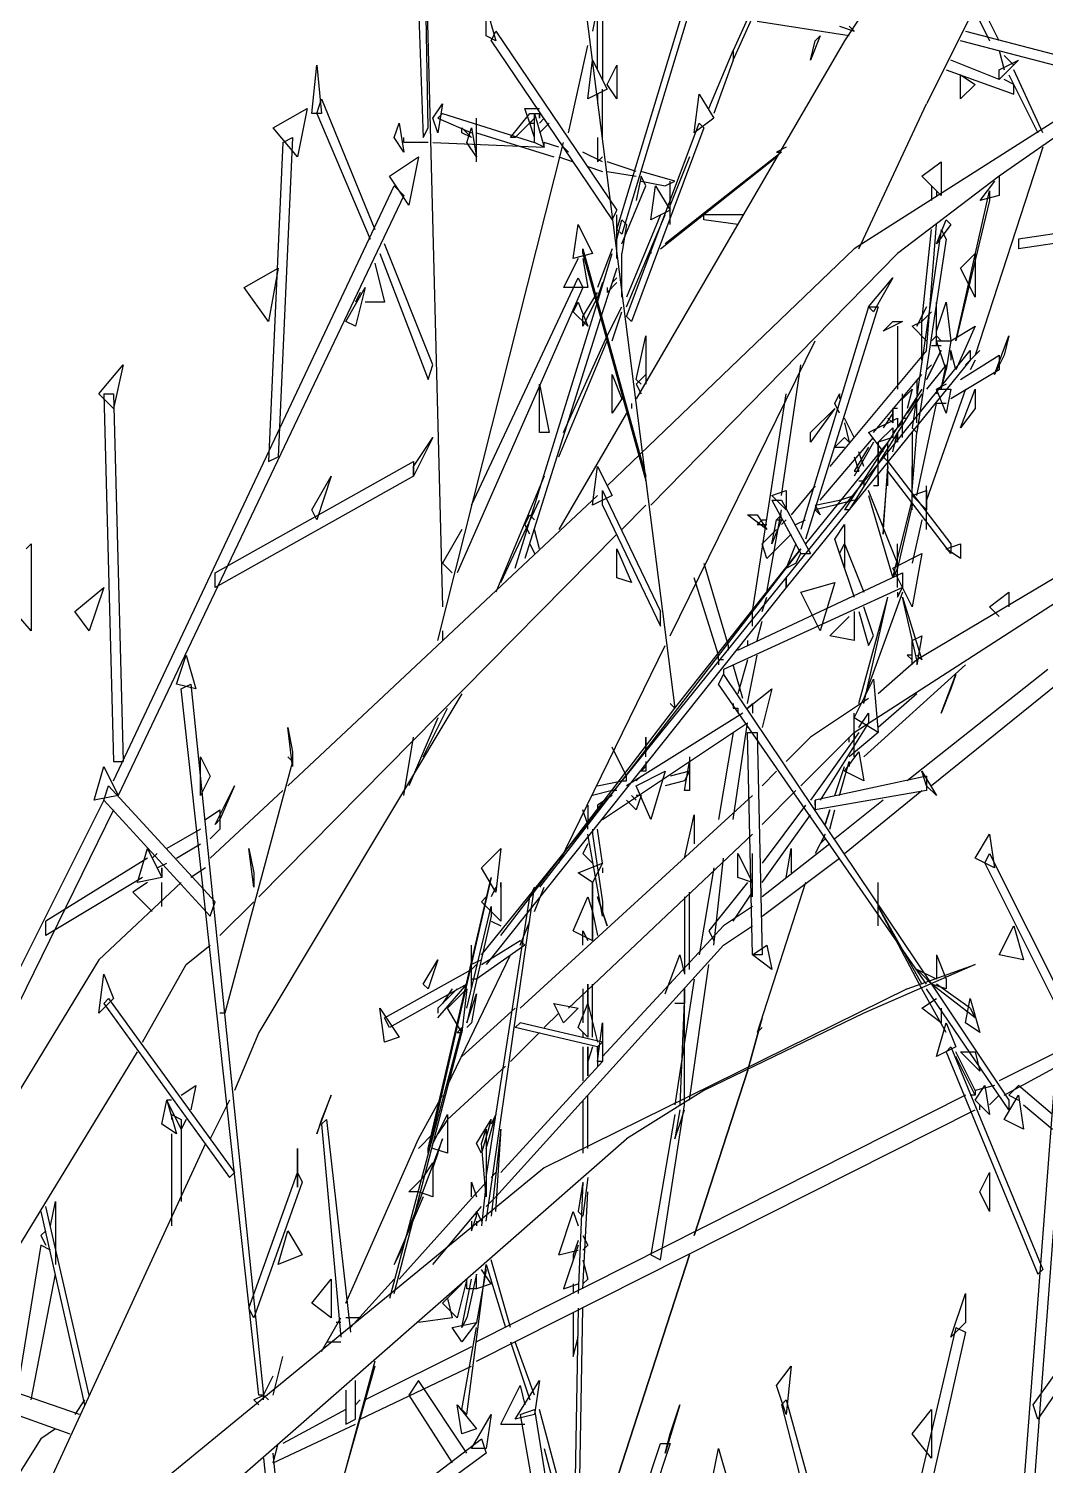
# Model space of a CAD drawing. Header units: millimetres. Extents: x -10.3 to 0, y 0 to 5.9.
# Drawn here: x -0.8305 to -0.6205, y 2.7455 to 3.0425 of the extents above; entities that cross this region are included whole.
import ezdxf

# ---------------------------------------------------------------- set-up
doc = ezdxf.new("R2010")
doc.units = ezdxf.units.MM

msp = doc.modelspace()

# ---------------------------------------------------------------- linework, layer by layer
for p, q in [((-0.709, 3.001), (-0.635, 3.245)), ((-0.634, 3.244), (-0.708, 3)), ((-0.594, 3.143), (-0.662, 3.04)), ((-0.657, 3.1), (-0.685, 3.038)), ((-0.685, 3.036), (-0.656, 3.1)), ((-0.751, 3.076), (-0.749, 3.02)), ((-0.749, 3.076), (-0.745, 2.923)), ((-0.748, 3.022), (-0.749, 3.076)), ((-0.711, 3.058), (-0.714, 3.042)), ((-0.569, 3.055), (-0.66, 2.997)), ((-0.631, 3.055), (-0.645, 3.027)), ((-0.716, 3.051), (-0.697, 2.902)), ((-0.63, 3.04), (-0.634, 3.048)), ((-0.736, 3.041), (-0.736, 3.047)), ((-0.736, 3.047), (-0.734, 3.04)), ((-0.713, 3.034), (-0.713, 3.045)), ((-0.712, 3.046), (-0.712, 3.032)), ((-0.635, 3.046), (-0.632, 3.04)), ((-0.735, 3.04), (-0.734, 3.042)), ((-0.734, 3.042), (-0.709, 3.005)), ((-0.661, 3.041), (-0.68, 3.044)), ((-0.663, 3.043), (-0.66, 3.042)), ((-0.661, 3.043), (-0.66, 3.042)), ((-0.637, 3.042), (-0.614, 3.036)), ((-0.587, 3.042), (-0.63, 3.012)), ((-0.734, 3.04), (-0.736, 3.041)), ((-0.735, 3.04), (-0.71, 3.003)), ((-0.719, 3.021), (-0.715, 3.039)), ((-0.662, 3.04), (-0.705, 2.966)), ((-0.667, 3.041), (-0.669, 3.036)), ((-0.669, 3.036), (-0.668, 3.04)), ((-0.668, 3.04), (-0.667, 3.041)), ((-0.615, 3.034), (-0.638, 3.04)), ((-0.715, 3.028), (-0.714, 3.036)), ((-0.714, 3.036), (-0.711, 3.03)), ((-0.69, 3.026), (-0.685, 3.038)), ((-0.685, 3.036), (-0.689, 3.025)), ((-0.685, 3.038), (-0.685, 3.036)), ((-0.63, 3.032), (-0.64, 3.036)), ((-0.63, 3.038), (-0.629, 3.034)), ((-0.63, 3.034), (-0.626, 3.036)), ((-0.626, 3.036), (-0.63, 3.032)), ((-0.627, 3.035), (-0.629, 3.037)), ((-0.772, 3.025), (-0.771, 3.035)), ((-0.771, 3.035), (-0.77, 3.025)), ((-0.711, 3.031), (-0.709, 3.035)), ((-0.709, 3.035), (-0.709, 3.028)), ((-0.641, 3.034), (-0.627, 3.029)), ((-0.638, 3.028), (-0.638, 3.033)), ((-0.638, 3.033), (-0.635, 3.031)), ((-0.63, 3.032), (-0.63, 3.034)), ((-0.628, 3.033), (-0.622, 3.021)), ((-0.621, 3.021), (-0.627, 3.034)), ((-0.711, 3.03), (-0.715, 3.028)), ((-0.712, 3.02), (-0.712, 3.03)), ((-0.709, 3.028), (-0.711, 3.031)), ((-0.635, 3.031), (-0.638, 3.028)), ((-0.627, 3.031), (-0.629, 3.032)), ((-0.627, 3.029), (-0.627, 3.031)), ((-0.771, 3.025), (-0.77, 3.028)), ((-0.77, 3.028), (-0.759, 3.001)), ((-0.747, 3.024), (-0.745, 3.027)), ((-0.745, 3.027), (-0.746, 3.021)), ((-0.713, 3.029), (-0.713, 3.027)), ((-0.693, 3.021), (-0.692, 3.029)), ((-0.692, 3.029), (-0.689, 3.024)), ((-0.659, 2.997), (-0.645, 3.027)), ((-0.78, 3.022), (-0.773, 3.026)), ((-0.773, 3.026), (-0.775, 3.016)), ((-0.77, 3.025), (-0.772, 3.025)), ((-0.771, 3.025), (-0.76, 2.999)), ((-0.746, 3.021), (-0.747, 3.024)), ((-0.746, 3.024), (-0.745, 3.025)), ((-0.746, 3.024), (-0.739, 3.021)), ((-0.745, 3.025), (-0.726, 3.019)), ((-0.738, 3.015), (-0.738, 3.024)), ((-0.731, 3.02), (-0.727, 3.025)), ((-0.726, 3.024), (-0.73, 3.02)), ((-0.727, 3.023), (-0.728, 3.026)), ((-0.728, 3.026), (-0.725, 3.026)), ((-0.727, 3.025), (-0.725, 3.025)), ((-0.727, 3.023), (-0.726, 3.024)), ((-0.726, 3.019), (-0.726, 3.025)), ((-0.726, 3.025), (-0.724, 3.018)), ((-0.725, 3.025), (-0.725, 3.024)), ((-0.725, 3.024), (-0.725, 3.025)), ((-0.724, 3.024), (-0.725, 3.023)), ((-0.689, 3.024), (-0.693, 3.021)), ((-0.775, 3.016), (-0.78, 3.022)), ((-0.755, 3.02), (-0.754, 3.023)), ((-0.754, 3.023), (-0.753, 3.017)), ((-0.749, 3.02), (-0.748, 3.022)), ((-0.741, 3.021), (-0.741, 3.022)), ((-0.741, 3.022), (-0.739, 3.02)), ((-0.739, 3.02), (-0.741, 3.021)), ((-0.74, 3.019), (-0.739, 3.022)), ((-0.739, 3.022), (-0.738, 3.016)), ((-0.738, 3.021), (-0.722, 3.016)), ((-0.726, 3.02), (-0.727, 3.023)), ((-0.727, 3.023), (-0.726, 3.023)), ((-0.725, 3.021), (-0.723, 3.023)), ((-0.707, 2.983), (-0.692, 3.023)), ((-0.691, 3.022), (-0.706, 2.982)), ((-0.692, 3.023), (-0.691, 3.022)), ((-0.778, 3.019), (-0.781, 2.953)), ((-0.776, 3.02), (-0.779, 2.954)), ((-0.778, 3.019), (-0.776, 3.02)), ((-0.753, 3.017), (-0.755, 3.02)), ((-0.753, 3.019), (-0.753, 3.02)), ((-0.748, 3.019), (-0.753, 3.019)), ((-0.747, 3.019), (-0.724, 3.018)), ((-0.746, 2.916), (-0.72, 3.019)), ((-0.738, 3.016), (-0.74, 3.019)), ((-0.738, 3.019), (-0.738, 3.02)), ((-0.73, 3.02), (-0.731, 3.02)), ((-0.724, 3.018), (-0.726, 3.019)), ((-0.721, 3.018), (-0.724, 3.019)), ((-0.724, 3.018), (-0.724, 3.019)), ((-0.719, 3.017), (-0.72, 3.018)), ((-0.713, 3.02), (-0.713, 3.015)), ((-0.674, 3.018), (-0.676, 3.017)), ((-0.621, 3.018), (-0.635, 2.975)), ((-0.756, 3.012), (-0.75, 3.016)), ((-0.75, 3.016), (-0.752, 3.006)), ((-0.721, 3.016), (-0.718, 3.015)), ((-0.712, 3.015), (-0.716, 3.017)), ((-0.713, 3.015), (-0.712, 3.016)), ((-0.705, 3.013), (-0.711, 3.015)), ((-0.7, 2.997), (-0.676, 3.016)), ((-0.675, 3.017), (-0.699, 2.998)), ((-0.694, 3.016), (-0.698, 3.006)), ((-0.676, 3.017), (-0.675, 3.017)), ((-0.646, 3.012), (-0.642, 3.015)), ((-0.642, 3.015), (-0.642, 3.008)), ((-0.752, 3.006), (-0.756, 3.012)), ((-0.715, 3.014), (-0.712, 3.013)), ((-0.711, 3.013), (-0.705, 3.012)), ((-0.704, 3.012), (-0.705, 3.007)), ((-0.697, 3.011), (-0.704, 3.013)), ((-0.703, 3.01), (-0.704, 3.012)), ((-0.63, 3.012), (-0.651, 2.996)), ((-0.642, 3.008), (-0.646, 3.012)), ((-0.63, 3.012), (-0.63, 3.008)), ((-0.813, 2.887), (-0.755, 3.01)), ((-0.755, 3.01), (-0.753, 3.008)), ((-0.708, 2.998), (-0.703, 3.01)), ((-0.704, 3.011), (-0.699, 3.01)), ((-0.702, 3.003), (-0.701, 3.01)), ((-0.701, 3.01), (-0.698, 3.005)), ((-0.699, 3.01), (-0.697, 3.011)), ((-0.698, 3.002), (-0.698, 3.011)), ((-0.644, 3.01), (-0.643, 3.009)), ((-0.644, 3.01), (-0.644, 3.007)), ((-0.643, 3.009), (-0.643, 3.008)), ((-0.639, 2.978), (-0.632, 3.009)), ((-0.631, 3.011), (-0.634, 3.007)), ((-0.632, 3.009), (-0.632, 3.007)), ((-0.546, 3.011), (-0.626, 2.999)), ((-0.546, 3.009), (-0.626, 2.997)), ((-0.753, 3.008), (-0.812, 2.884)), ((-0.632, 3.007), (-0.639, 2.978)), ((-0.63, 3.008), (-0.634, 3.007)), ((-0.71, 3.003), (-0.709, 3.005)), ((-0.709, 2.995), (-0.709, 3.004)), ((-0.709, 2.999), (-0.708, 3.003)), ((-0.708, 3.003), (-0.707, 3.002)), ((-0.7, 3.004), (-0.707, 2.987)), ((-0.707, 2.985), (-0.699, 3.004)), ((-0.698, 3.005), (-0.702, 3.003)), ((-0.683, 3.004), (-0.691, 3.004)), ((-0.691, 3.003), (-0.691, 3.004)), ((-0.684, 3.002), (-0.691, 3.003)), ((-0.643, 2.998), (-0.641, 3.003)), ((-0.641, 3.003), (-0.64, 3.002)), ((-0.718, 2.995), (-0.717, 3.002)), ((-0.717, 3.002), (-0.714, 2.996)), ((-0.708, 3), (-0.709, 3.001)), ((-0.707, 3.002), (-0.708, 2.996)), ((-0.642, 3.001), (-0.648, 2.96)), ((-0.646, 2.982), (-0.644, 3.001)), ((-0.645, 2.976), (-0.643, 3.002)), ((-0.64, 3.002), (-0.643, 2.998)), ((-0.642, 3.001), (-0.641, 2.999)), ((-0.747, 2.973), (-0.757, 2.998)), ((-0.716, 2.996), (-0.716, 2.997)), ((-0.716, 2.997), (-0.703, 2.95)), ((-0.71, 2.997), (-0.713, 2.989)), ((-0.66, 2.997), (-0.711, 2.948)), ((-0.702, 2.997), (-0.702, 2.996)), ((-0.641, 2.999), (-0.647, 2.959)), ((-0.626, 2.999), (-0.626, 2.997)), ((-0.759, 2.994), (-0.757, 2.986)), ((-0.758, 2.996), (-0.748, 2.97)), ((-0.717, 2.995), (-0.72, 2.989)), ((-0.714, 2.996), (-0.718, 2.995)), ((-0.716, 2.996), (-0.703, 2.949)), ((-0.716, 2.995), (-0.715, 2.989)), ((-0.713, 2.986), (-0.71, 2.996)), ((-0.708, 2.987), (-0.708, 2.996)), ((-0.702, 2.944), (-0.651, 2.996)), ((-0.638, 2.993), (-0.635, 2.996)), ((-0.635, 2.996), (-0.635, 2.987)), ((-0.786, 2.989), (-0.779, 2.993)), ((-0.779, 2.993), (-0.781, 2.982)), ((-0.739, 2.944), (-0.717, 2.991)), ((-0.717, 2.991), (-0.716, 2.989)), ((-0.709, 2.993), (-0.712, 2.984)), ((-0.709, 2.991), (-0.71, 2.99)), ((-0.657, 2.985), (-0.652, 2.991)), ((-0.652, 2.991), (-0.656, 2.984)), ((-0.635, 2.987), (-0.638, 2.993)), ((-0.781, 2.982), (-0.786, 2.989)), ((-0.765, 2.982), (-0.761, 2.989)), ((-0.761, 2.989), (-0.763, 2.981)), ((-0.762, 2.988), (-0.763, 2.986)), ((-0.716, 2.989), (-0.742, 2.93)), ((-0.715, 2.989), (-0.72, 2.989)), ((-0.716, 2.983), (-0.713, 2.988)), ((-0.712, 2.99), (-0.713, 2.987)), ((-0.711, 2.988), (-0.709, 2.99)), ((-0.711, 2.989), (-0.711, 2.988)), ((-0.757, 2.986), (-0.761, 2.986)), ((-0.73, 2.931), (-0.713, 2.986)), ((-0.718, 2.984), (-0.717, 2.986)), ((-0.717, 2.986), (-0.715, 2.981)), ((-0.713, 2.987), (-0.716, 2.981)), ((-0.711, 2.979), (-0.708, 2.985)), ((-0.657, 2.985), (-0.671, 2.939)), ((-0.655, 2.985), (-0.67, 2.937)), ((-0.657, 2.985), (-0.655, 2.985)), ((-0.656, 2.984), (-0.657, 2.985)), ((-0.645, 2.985), (-0.647, 2.981)), ((-0.647, 2.981), (-0.645, 2.985)), ((-0.643, 2.977), (-0.643, 2.986)), ((-0.643, 2.98), (-0.641, 2.986)), ((-0.641, 2.986), (-0.64, 2.978)), ((-0.763, 2.981), (-0.765, 2.982)), ((-0.712, 2.984), (-0.728, 2.933)), ((-0.715, 2.981), (-0.718, 2.984)), ((-0.716, 2.981), (-0.716, 2.983)), ((-0.71, 2.978), (-0.708, 2.984)), ((-0.706, 2.982), (-0.707, 2.983)), ((-0.654, 2.98), (-0.652, 2.982)), ((-0.65, 2.982), (-0.654, 2.98)), ((-0.652, 2.982), (-0.65, 2.982)), ((-0.648, 2.981), (-0.646, 2.982)), ((-0.646, 2.982), (-0.644, 2.984)), ((-0.646, 2.974), (-0.646, 2.982)), ((-0.72, 2.959), (-0.711, 2.979)), ((-0.705, 2.97), (-0.703, 2.979)), ((-0.703, 2.979), (-0.703, 2.969)), ((-0.651, 2.981), (-0.651, 2.98)), ((-0.651, 2.981), (-0.651, 2.968)), ((-0.651, 2.98), (-0.651, 2.968)), ((-0.648, 2.981), (-0.645, 2.978)), ((-0.644, 2.978), (-0.643, 2.979)), ((-0.643, 2.979), (-0.642, 2.978)), ((-0.64, 2.978), (-0.635, 2.981)), ((-0.635, 2.981), (-0.639, 2.972)), ((-0.631, 2.971), (-0.628, 2.979)), ((-0.628, 2.979), (-0.629, 2.975)), ((-0.721, 2.954), (-0.711, 2.978)), ((-0.698, 2.917), (-0.668, 2.978)), ((-0.674, 2.929), (-0.636, 2.976)), ((-0.645, 2.976), (-0.665, 2.952)), ((-0.642, 2.976), (-0.645, 2.97)), ((-0.645, 2.97), (-0.642, 2.976)), ((-0.644, 2.977), (-0.642, 2.977)), ((-0.644, 2.972), (-0.642, 2.976)), ((-0.643, 2.978), (-0.64, 2.978)), ((-0.641, 2.972), (-0.643, 2.978)), ((-0.64, 2.978), (-0.641, 2.972)), ((-0.64, 2.975), (-0.64, 2.976)), ((-0.639, 2.972), (-0.64, 2.976)), ((-0.637, 2.973), (-0.634, 2.976)), ((-0.634, 2.976), (-0.637, 2.973)), ((-0.636, 2.976), (-0.636, 2.974)), ((-0.816, 2.967), (-0.811, 2.973)), ((-0.811, 2.973), (-0.813, 2.964)), ((-0.748, 2.97), (-0.747, 2.973)), ((-0.675, 2.946), (-0.671, 2.973)), ((-0.636, 2.974), (-0.674, 2.927)), ((-0.645, 2.972), (-0.644, 2.973)), ((-0.641, 2.973), (-0.645, 2.968)), ((-0.641, 2.973), (-0.645, 2.968)), ((-0.642, 2.968), (-0.641, 2.973)), ((-0.64, 2.975), (-0.64, 2.974)), ((-0.64, 2.975), (-0.64, 2.974)), ((-0.638, 2.97), (-0.63, 2.975)), ((-0.635, 2.974), (-0.636, 2.972)), ((-0.629, 2.975), (-0.631, 2.971)), ((-0.63, 2.975), (-0.63, 2.972)), ((-0.71, 2.963), (-0.71, 2.971)), ((-0.71, 2.971), (-0.708, 2.966)), ((-0.703, 2.971), (-0.705, 2.969)), ((-0.656, 2.959), (-0.646, 2.971)), ((-0.642, 2.968), (-0.641, 2.972)), ((-0.63, 2.972), (-0.64, 2.966)), ((-0.725, 2.959), (-0.725, 2.969)), ((-0.725, 2.969), (-0.723, 2.959)), ((-0.705, 2.97), (-0.704, 2.969)), ((-0.705, 2.969), (-0.704, 2.967)), ((-0.646, 2.968), (-0.662, 2.943)), ((-0.65, 2.966), (-0.648, 2.968)), ((-0.648, 2.968), (-0.649, 2.964)), ((-0.647, 2.97), (-0.647, 2.967)), ((-0.637, 2.968), (-0.645, 2.945)), ((-0.641, 2.969), (-0.643, 2.968)), ((-0.643, 2.968), (-0.643, 2.967)), ((-0.643, 2.968), (-0.64, 2.968)), ((-0.641, 2.963), (-0.643, 2.968)), ((-0.64, 2.968), (-0.641, 2.963)), ((-0.638, 2.96), (-0.635, 2.968)), ((-0.635, 2.968), (-0.635, 2.964)), ((-0.813, 2.964), (-0.816, 2.967)), ((-0.815, 2.967), (-0.813, 2.967)), ((-0.815, 2.967), (-0.813, 2.891)), ((-0.813, 2.967), (-0.811, 2.891)), ((-0.708, 2.966), (-0.71, 2.963)), ((-0.706, 2.965), (-0.706, 2.964)), ((-0.681, 2.922), (-0.674, 2.967)), ((-0.664, 2.965), (-0.663, 2.967)), ((-0.663, 2.963), (-0.664, 2.965)), ((-0.663, 2.967), (-0.663, 2.966)), ((-0.646, 2.967), (-0.661, 2.943)), ((-0.65, 2.958), (-0.65, 2.967)), ((-0.65, 2.963), (-0.65, 2.966)), ((-0.647, 2.966), (-0.649, 2.963)), ((-0.647, 2.966), (-0.649, 2.963)), ((-0.647, 2.965), (-0.647, 2.966)), ((-0.647, 2.946), (-0.643, 2.965)), ((-0.647, 2.946), (-0.643, 2.965)), ((-0.647, 2.961), (-0.647, 2.965)), ((-0.641, 2.965), (-0.643, 2.965)), ((-0.707, 2.963), (-0.721, 2.939)), ((-0.669, 2.959), (-0.664, 2.964)), ((-0.664, 2.964), (-0.669, 2.957)), ((-0.66, 2.958), (-0.662, 2.962)), ((-0.657, 2.959), (-0.651, 2.962)), ((-0.652, 2.963), (-0.654, 2.96)), ((-0.652, 2.961), (-0.653, 2.962)), ((-0.653, 2.962), (-0.652, 2.961)), ((-0.651, 2.964), (-0.652, 2.964)), ((-0.652, 2.961), (-0.652, 2.964)), ((-0.652, 2.964), (-0.652, 2.961)), ((-0.651, 2.962), (-0.651, 2.96)), ((-0.65, 2.962), (-0.649, 2.962)), ((-0.635, 2.964), (-0.638, 2.96)), ((-0.723, 2.959), (-0.725, 2.959)), ((-0.669, 2.957), (-0.669, 2.959)), ((-0.662, 2.961), (-0.661, 2.957)), ((-0.657, 2.959), (-0.654, 2.955)), ((-0.655, 2.957), (-0.652, 2.96)), ((-0.65, 2.961), (-0.652, 2.959)), ((-0.65, 2.961), (-0.652, 2.959)), ((-0.652, 2.96), (-0.652, 2.958)), ((-0.652, 2.955), (-0.651, 2.959)), ((-0.651, 2.959), (-0.651, 2.957)), ((-0.648, 2.96), (-0.647, 2.959)), ((-0.648, 2.947), (-0.647, 2.959)), ((-0.648, 2.959), (-0.648, 2.948)), ((-0.751, 2.952), (-0.747, 2.958)), ((-0.747, 2.958), (-0.751, 2.95)), ((-0.653, 2.957), (-0.67, 2.936)), ((-0.653, 2.957), (-0.67, 2.936)), ((-0.667, 2.945), (-0.656, 2.958)), ((-0.664, 2.956), (-0.662, 2.958)), ((-0.664, 2.956), (-0.662, 2.956)), ((-0.662, 2.958), (-0.661, 2.957)), ((-0.656, 2.957), (-0.66, 2.95)), ((-0.657, 2.956), (-0.66, 2.951)), ((-0.652, 2.958), (-0.655, 2.957)), ((-0.655, 2.957), (-0.655, 2.955)), ((-0.655, 2.948), (-0.655, 2.957)), ((-0.653, 2.948), (-0.653, 2.957)), ((-0.651, 2.957), (-0.651, 2.958)), ((-0.792, 2.93), (-0.751, 2.953)), ((-0.781, 2.953), (-0.779, 2.954)), ((-0.751, 2.953), (-0.751, 2.95)), ((-0.66, 2.954), (-0.659, 2.951)), ((-0.658, 2.952), (-0.659, 2.955)), ((-0.655, 2.955), (-0.655, 2.953)), ((-0.654, 2.954), (-0.653, 2.953)), ((-0.653, 2.953), (-0.64, 2.936)), ((-0.653, 2.951), (-0.653, 2.953)), ((-0.751, 2.95), (-0.792, 2.927)), ((-0.772, 2.943), (-0.768, 2.95)), ((-0.768, 2.95), (-0.771, 2.941)), ((-0.751, 2.95), (-0.751, 2.952)), ((-0.724, 2.95), (-0.734, 2.926)), ((-0.714, 2.944), (-0.713, 2.952)), ((-0.713, 2.952), (-0.71, 2.946)), ((-0.703, 2.949), (-0.703, 2.95)), ((-0.66, 2.951), (-0.659, 2.951)), ((-0.655, 2.95), (-0.655, 2.948)), ((-0.654, 2.938), (-0.653, 2.952)), ((-0.653, 2.952), (-0.654, 2.94)), ((-0.64, 2.934), (-0.653, 2.951)), ((-0.648, 2.943), (-0.648, 2.952)), ((-0.712, 2.944), (-0.712, 2.947)), ((-0.712, 2.947), (-0.7, 2.922)), ((-0.677, 2.946), (-0.674, 2.947)), ((-0.674, 2.947), (-0.674, 2.943)), ((-0.668, 2.948), (-0.673, 2.942)), ((-0.659, 2.949), (-0.658, 2.949)), ((-0.658, 2.949), (-0.658, 2.948)), ((-0.651, 2.932), (-0.657, 2.947)), ((-0.655, 2.948), (-0.656, 2.948)), ((-0.648, 2.946), (-0.645, 2.947)), ((-0.645, 2.939), (-0.645, 2.948)), ((-0.645, 2.947), (-0.645, 2.943)), ((-0.713, 2.946), (-0.777, 2.886)), ((-0.733, 2.928), (-0.725, 2.945)), ((-0.71, 2.946), (-0.714, 2.944)), ((-0.712, 2.944), (-0.7, 2.919)), ((-0.708, 2.939), (-0.703, 2.944)), ((-0.674, 2.943), (-0.677, 2.946)), ((-0.677, 2.945), (-0.675, 2.945)), ((-0.677, 2.945), (-0.671, 2.934)), ((-0.675, 2.945), (-0.669, 2.934)), ((-0.668, 2.944), (-0.663, 2.945)), ((-0.664, 2.944), (-0.668, 2.943)), ((-0.668, 2.944), (-0.667, 2.942)), ((-0.66, 2.945), (-0.664, 2.944)), ((-0.663, 2.945), (-0.66, 2.946)), ((-0.657, 2.946), (-0.652, 2.929)), ((-0.652, 2.929), (-0.648, 2.945)), ((-0.648, 2.944), (-0.651, 2.931)), ((-0.645, 2.943), (-0.648, 2.946)), ((-0.771, 2.941), (-0.772, 2.943)), ((-0.728, 2.94), (-0.727, 2.942)), ((-0.726, 2.941), (-0.727, 2.942)), ((-0.682, 2.942), (-0.68, 2.942)), ((-0.678, 2.939), (-0.682, 2.942)), ((-0.68, 2.942), (-0.678, 2.939)), ((-0.68, 2.94), (-0.679, 2.941)), ((-0.679, 2.941), (-0.678, 2.941)), ((-0.678, 2.926), (-0.675, 2.943)), ((-0.675, 2.941), (-0.677, 2.936)), ((-0.677, 2.936), (-0.676, 2.941)), ((-0.675, 2.942), (-0.676, 2.941)), ((-0.676, 2.941), (-0.675, 2.941)), ((-0.676, 2.941), (-0.675, 2.941)), ((-0.674, 2.941), (-0.675, 2.94)), ((-0.672, 2.94), (-0.67, 2.941)), ((-0.667, 2.942), (-0.668, 2.943)), ((-0.661, 2.943), (-0.662, 2.943)), ((-0.646, 2.941), (-0.648, 2.932)), ((-0.783, 2.863), (-0.709, 2.938)), ((-0.741, 2.939), (-0.745, 2.932)), ((-0.727, 2.938), (-0.728, 2.94)), ((-0.725, 2.935), (-0.726, 2.939)), ((-0.68, 2.94), (-0.678, 2.94)), ((-0.676, 2.939), (-0.679, 2.936)), ((-0.673, 2.938), (-0.678, 2.933)), ((-0.664, 2.937), (-0.662, 2.94)), ((-0.662, 2.94), (-0.662, 2.931)), ((-0.66, 2.897), (-0.595, 2.939)), ((-0.654, 2.94), (-0.654, 2.938)), ((-0.6, 2.94), (-0.647, 2.912)), ((-0.831, 2.935), (-0.83, 2.936)), ((-0.83, 2.936), (-0.83, 2.918)), ((-0.727, 2.936), (-0.726, 2.934)), ((-0.671, 2.935), (-0.725, 2.865)), ((-0.709, 2.929), (-0.709, 2.935)), ((-0.709, 2.935), (-0.706, 2.928)), ((-0.697, 2.902), (-0.671, 2.935)), ((-0.678, 2.933), (-0.679, 2.936)), ((-0.672, 2.936), (-0.674, 2.931)), ((-0.662, 2.931), (-0.664, 2.937)), ((-0.663, 2.934), (-0.662, 2.936)), ((-0.662, 2.936), (-0.658, 2.926)), ((-0.651, 2.927), (-0.651, 2.936)), ((-0.641, 2.935), (-0.638, 2.936)), ((-0.638, 2.933), (-0.641, 2.935)), ((-0.64, 2.936), (-0.64, 2.934)), ((-0.638, 2.936), (-0.638, 2.933)), ((-0.745, 2.932), (-0.743, 2.93)), ((-0.691, 2.932), (-0.686, 2.915)), ((-0.674, 2.931), (-0.672, 2.932)), ((-0.672, 2.932), (-0.671, 2.934)), ((-0.671, 2.934), (-0.669, 2.934)), ((-0.663, 2.934), (-0.66, 2.925)), ((-0.652, 2.931), (-0.646, 2.934)), ((-0.646, 2.934), (-0.648, 2.923)), ((-0.792, 2.927), (-0.792, 2.93)), ((-0.737, 2.851), (-0.674, 2.929)), ((-0.706, 2.928), (-0.709, 2.929)), ((-0.688, 2.913), (-0.693, 2.929)), ((-0.684, 2.914), (-0.65, 2.93)), ((-0.674, 2.927), (-0.674, 2.929)), ((-0.674, 2.929), (-0.674, 2.927)), ((-0.651, 2.931), (-0.652, 2.929)), ((-0.648, 2.923), (-0.652, 2.931)), ((-0.651, 2.929), (-0.651, 2.93)), ((-0.65, 2.93), (-0.65, 2.927)), ((-0.821, 2.922), (-0.815, 2.927)), ((-0.815, 2.927), (-0.818, 2.918)), ((-0.674, 2.927), (-0.736, 2.849)), ((-0.65, 2.927), (-0.687, 2.91)), ((-0.671, 2.926), (-0.664, 2.928)), ((-0.667, 2.918), (-0.671, 2.926)), ((-0.664, 2.928), (-0.667, 2.918)), ((-0.65, 2.926), (-0.658, 2.904)), ((-0.651, 2.925), (-0.65, 2.927)), ((-0.651, 2.926), (-0.651, 2.925)), ((-0.632, 2.923), (-0.628, 2.926)), ((-0.628, 2.926), (-0.628, 2.923)), ((-0.83, 2.918), (-0.836, 2.925)), ((-0.679, 2.922), (-0.678, 2.925)), ((-0.659, 2.903), (-0.653, 2.925)), ((-0.658, 2.903), (-0.653, 2.925)), ((-0.656, 2.917), (-0.658, 2.923)), ((-0.647, 2.912), (-0.65, 2.925)), ((-0.65, 2.925), (-0.646, 2.912)), ((-0.597, 2.924), (-0.644, 2.886)), ((-0.632, 2.923), (-0.63, 2.921)), ((-0.818, 2.918), (-0.821, 2.922)), ((-0.7, 2.919), (-0.7, 2.922)), ((-0.681, 2.919), (-0.681, 2.922)), ((-0.68, 2.916), (-0.679, 2.92)), ((-0.661, 2.921), (-0.665, 2.917)), ((-0.66, 2.922), (-0.66, 2.916)), ((-0.659, 2.922), (-0.657, 2.915)), ((-0.745, 2.918), (-0.745, 2.916)), ((-0.66, 2.916), (-0.665, 2.917)), ((-0.657, 2.915), (-0.656, 2.917)), ((-0.648, 2.916), (-0.646, 2.917)), ((-0.646, 2.917), (-0.647, 2.911)), ((-0.721, 2.87), (-0.699, 2.915)), ((-0.686, 2.915), (-0.686, 2.914)), ((-0.682, 2.916), (-0.682, 2.915)), ((-0.648, 2.911), (-0.648, 2.916)), ((-0.8, 2.907), (-0.798, 2.913)), ((-0.798, 2.913), (-0.796, 2.906)), ((-0.688, 2.912), (-0.688, 2.913)), ((-0.687, 2.912), (-0.688, 2.912)), ((-0.688, 2.912), (-0.688, 2.911)), ((-0.683, 2.904), (-0.685, 2.911)), ((-0.682, 2.912), (-0.684, 2.905)), ((-0.682, 2.903), (-0.68, 2.913)), ((-0.658, 2.892), (-0.637, 2.911)), ((-0.647, 2.912), (-0.655, 2.905)), ((-0.648, 2.913), (-0.649, 2.913)), ((-0.649, 2.913), (-0.648, 2.912)), ((-0.647, 2.913), (-0.646, 2.912)), ((-0.647, 2.912), (-0.647, 2.911)), ((-0.688, 2.907), (-0.687, 2.909)), ((-0.687, 2.91), (-0.687, 2.909)), ((-0.687, 2.909), (-0.644, 2.845)), ((-0.66, 2.9), (-0.656, 2.908)), ((-0.656, 2.908), (-0.655, 2.897)), ((-0.62, 2.91), (-0.649, 2.887)), ((-0.642, 2.901), (-0.639, 2.909)), ((-0.639, 2.909), (-0.64, 2.906)), ((-0.796, 2.906), (-0.8, 2.907)), ((-0.799, 2.906), (-0.797, 2.907)), ((-0.783, 2.76), (-0.799, 2.906)), ((-0.797, 2.907), (-0.782, 2.76)), ((-0.741, 2.905), (-0.783, 2.835)), ((-0.645, 2.845), (-0.688, 2.907)), ((-0.682, 2.902), (-0.677, 2.906)), ((-0.677, 2.906), (-0.679, 2.898)), ((-0.647, 2.905), (-0.655, 2.898)), ((-0.64, 2.906), (-0.642, 2.901)), ((-0.749, 2.892), (-0.744, 2.902)), ((-0.733, 2.855), (-0.697, 2.902)), ((-0.697, 2.902), (-0.698, 2.903)), ((-0.685, 2.903), (-0.685, 2.902)), ((-0.685, 2.902), (-0.684, 2.902)), ((-0.684, 2.902), (-0.684, 2.901)), ((-0.682, 2.902), (-0.681, 2.903)), ((-0.681, 2.903), (-0.681, 2.901)), ((-0.657, 2.904), (-0.669, 2.896)), ((-0.746, 2.9), (-0.752, 2.886)), ((-0.712, 2.879), (-0.682, 2.899)), ((-0.683, 2.901), (-0.707, 2.886)), ((-0.685, 2.879), (-0.682, 2.899)), ((-0.657, 2.899), (-0.667, 2.883)), ((-0.66, 2.892), (-0.66, 2.901)), ((-0.655, 2.897), (-0.66, 2.9)), ((-0.659, 2.898), (-0.657, 2.901)), ((-0.657, 2.901), (-0.657, 2.899)), ((-0.776, 2.89), (-0.777, 2.898)), ((-0.777, 2.898), (-0.776, 2.893)), ((-0.753, 2.884), (-0.751, 2.896)), ((-0.703, 2.896), (-0.703, 2.894)), ((-0.703, 2.894), (-0.703, 2.896)), ((-0.685, 2.897), (-0.688, 2.879)), ((-0.681, 2.851), (-0.682, 2.897)), ((-0.682, 2.897), (-0.68, 2.897)), ((-0.68, 2.897), (-0.679, 2.851)), ((-0.669, 2.896), (-0.674, 2.891)), ((-0.671, 2.886), (-0.66, 2.897)), ((-0.659, 2.897), (-0.669, 2.883)), ((-0.655, 2.897), (-0.661, 2.892)), ((-0.661, 2.895), (-0.661, 2.896)), ((-0.66, 2.897), (-0.66, 2.896)), ((-0.776, 2.893), (-0.776, 2.89)), ((-0.707, 2.888), (-0.71, 2.894)), ((-0.703, 2.894), (-0.703, 2.893)), ((-0.703, 2.892), (-0.703, 2.894)), ((-0.662, 2.889), (-0.659, 2.893)), ((-0.659, 2.893), (-0.658, 2.887)), ((-0.817, 2.883), (-0.815, 2.89)), ((-0.815, 2.89), (-0.812, 2.884)), ((-0.813, 2.891), (-0.811, 2.891)), ((-0.795, 2.884), (-0.795, 2.892)), ((-0.795, 2.892), (-0.793, 2.888)), ((-0.776, 2.891), (-0.79, 2.839)), ((-0.777, 2.892), (-0.776, 2.891)), ((-0.704, 2.889), (-0.703, 2.89)), ((-0.703, 2.891), (-0.703, 2.889)), ((-0.695, 2.885), (-0.694, 2.891)), ((-0.694, 2.892), (-0.694, 2.885)), ((-0.664, 2.884), (-0.662, 2.89)), ((-0.663, 2.884), (-0.661, 2.891)), ((-0.661, 2.891), (-0.661, 2.89)), ((-0.793, 2.888), (-0.795, 2.884)), ((-0.713, 2.886), (-0.708, 2.887)), ((-0.708, 2.887), (-0.707, 2.887)), ((-0.707, 2.887), (-0.707, 2.888)), ((-0.705, 2.886), (-0.699, 2.889)), ((-0.704, 2.888), (-0.705, 2.887)), ((-0.703, 2.889), (-0.704, 2.889)), ((-0.699, 2.889), (-0.702, 2.879)), ((-0.695, 2.887), (-0.699, 2.886)), ((-0.694, 2.889), (-0.698, 2.888)), ((-0.694, 2.889), (-0.695, 2.887)), ((-0.676, 2.889), (-0.679, 2.886)), ((-0.645, 2.888), (-0.668, 2.883)), ((-0.658, 2.887), (-0.662, 2.889)), ((-0.646, 2.889), (-0.643, 2.884)), ((-0.645, 2.886), (-0.646, 2.889)), ((-0.645, 2.888), (-0.645, 2.885)), ((-0.812, 2.884), (-0.817, 2.883)), ((-0.815, 2.883), (-0.814, 2.886)), ((-0.814, 2.886), (-0.792, 2.862)), ((-0.778, 2.885), (-0.793, 2.871)), ((-0.792, 2.878), (-0.788, 2.886)), ((-0.788, 2.886), (-0.791, 2.879)), ((-0.681, 2.884), (-0.729, 2.84)), ((-0.71, 2.885), (-0.714, 2.884)), ((-0.71, 2.884), (-0.713, 2.882)), ((-0.709, 2.885), (-0.71, 2.885)), ((-0.706, 2.884), (-0.705, 2.883)), ((-0.702, 2.879), (-0.705, 2.886)), ((-0.704, 2.884), (-0.705, 2.881)), ((-0.704, 2.884), (-0.705, 2.884)), ((-0.694, 2.885), (-0.695, 2.885)), ((-0.679, 2.878), (-0.672, 2.885)), ((-0.645, 2.885), (-0.668, 2.881)), ((-0.662, 2.872), (-0.646, 2.885)), ((-0.643, 2.884), (-0.645, 2.886)), ((-0.625, 2.74), (-0.614, 2.885)), ((-0.612, 2.885), (-0.623, 2.739)), ((-0.815, 2.883), (-0.838, 2.837)), ((-0.813, 2.881), (-0.836, 2.834)), ((-0.815, 2.883), (-0.793, 2.859)), ((-0.794, 2.879), (-0.791, 2.881)), ((-0.791, 2.881), (-0.791, 2.877)), ((-0.715, 2.878), (-0.716, 2.881)), ((-0.715, 2.882), (-0.715, 2.879)), ((-0.713, 2.882), (-0.713, 2.881)), ((-0.705, 2.881), (-0.707, 2.883)), ((-0.67, 2.882), (-0.679, 2.87)), ((-0.668, 2.883), (-0.668, 2.881)), ((-0.668, 2.882), (-0.668, 2.883)), ((-0.665, 2.881), (-0.666, 2.878)), ((-0.666, 2.878), (-0.665, 2.881)), ((-0.665, 2.877), (-0.664, 2.881)), ((-0.654, 2.883), (-0.664, 2.875)), ((-0.791, 2.879), (-0.792, 2.878)), ((-0.715, 2.879), (-0.715, 2.878)), ((-0.715, 2.877), (-0.715, 2.878)), ((-0.695, 2.871), (-0.693, 2.88)), ((-0.693, 2.88), (-0.693, 2.874)), ((-0.679, 2.866), (-0.669, 2.88)), ((-0.795, 2.877), (-0.802, 2.873)), ((-0.791, 2.877), (-0.793, 2.875)), ((-0.719, 2.84), (-0.681, 2.876)), ((-0.712, 2.859), (-0.715, 2.876)), ((-0.714, 2.877), (-0.714, 2.876)), ((-0.714, 2.876), (-0.712, 2.862)), ((-0.712, 2.87), (-0.713, 2.877)), ((-0.666, 2.876), (-0.668, 2.872)), ((-0.667, 2.874), (-0.666, 2.875)), ((-0.667, 2.874), (-0.666, 2.875)), ((-0.635, 2.871), (-0.632, 2.876)), ((-0.632, 2.876), (-0.631, 2.869)), ((-0.808, 2.866), (-0.806, 2.873)), ((-0.806, 2.873), (-0.803, 2.867)), ((-0.804, 2.872), (-0.805, 2.871)), ((-0.8, 2.871), (-0.795, 2.874)), ((-0.784, 2.865), (-0.785, 2.873)), ((-0.785, 2.873), (-0.784, 2.868)), ((-0.737, 2.869), (-0.733, 2.873)), ((-0.733, 2.873), (-0.734, 2.864)), ((-0.715, 2.874), (-0.716, 2.872)), ((-0.716, 2.872), (-0.714, 2.87)), ((-0.684, 2.872), (-0.681, 2.866)), ((-0.684, 2.867), (-0.684, 2.872)), ((-0.681, 2.863), (-0.681, 2.872)), ((-0.665, 2.874), (-0.679, 2.863)), ((-0.674, 2.867), (-0.673, 2.873)), ((-0.673, 2.873), (-0.673, 2.868)), ((-0.633, 2.87), (-0.632, 2.872)), ((-0.632, 2.872), (-0.616, 2.84)), ((-0.806, 2.871), (-0.827, 2.858)), ((-0.804, 2.869), (-0.802, 2.87)), ((-0.717, 2.868), (-0.712, 2.87)), ((-0.712, 2.87), (-0.714, 2.866)), ((-0.689, 2.853), (-0.687, 2.871)), ((-0.679, 2.859), (-0.663, 2.871)), ((-0.631, 2.869), (-0.635, 2.871)), ((-0.633, 2.87), (-0.617, 2.838)), ((-0.807, 2.867), (-0.827, 2.855)), ((-0.803, 2.867), (-0.808, 2.866)), ((-0.803, 2.868), (-0.803, 2.869)), ((-0.803, 2.869), (-0.803, 2.867)), ((-0.794, 2.869), (-0.797, 2.867)), ((-0.784, 2.868), (-0.784, 2.865)), ((-0.748, 2.811), (-0.735, 2.867)), ((-0.735, 2.867), (-0.748, 2.81)), ((-0.734, 2.864), (-0.737, 2.869)), ((-0.714, 2.866), (-0.717, 2.868)), ((-0.712, 2.869), (-0.712, 2.868)), ((-0.689, 2.869), (-0.692, 2.851)), ((-0.681, 2.866), (-0.684, 2.867)), ((-0.799, 2.866), (-0.816, 2.85)), ((-0.806, 2.866), (-0.809, 2.864)), ((-0.809, 2.864), (-0.805, 2.86)), ((-0.803, 2.861), (-0.803, 2.866)), ((-0.736, 2.796), (-0.726, 2.865)), ((-0.734, 2.865), (-0.735, 2.863)), ((-0.733, 2.865), (-0.733, 2.866)), ((-0.733, 2.866), (-0.733, 2.858)), ((-0.727, 2.863), (-0.726, 2.865)), ((-0.726, 2.86), (-0.724, 2.865)), ((-0.714, 2.866), (-0.714, 2.854)), ((-0.714, 2.854), (-0.714, 2.866)), ((-0.694, 2.848), (-0.694, 2.864)), ((-0.682, 2.866), (-0.69, 2.856)), ((-0.685, 2.858), (-0.681, 2.864)), ((-0.67, 2.866), (-0.68, 2.835)), ((-0.655, 2.857), (-0.655, 2.866)), ((-0.793, 2.859), (-0.792, 2.862)), ((-0.791, 2.855), (-0.784, 2.862)), ((-0.74, 2.84), (-0.735, 2.861)), ((-0.736, 2.863), (-0.737, 2.862)), ((-0.736, 2.861), (-0.737, 2.862)), ((-0.736, 2.805), (-0.727, 2.863)), ((-0.733, 2.858), (-0.736, 2.861)), ((-0.735, 2.861), (-0.735, 2.859)), ((-0.718, 2.856), (-0.715, 2.863)), ((-0.715, 2.863), (-0.714, 2.86)), ((-0.713, 2.863), (-0.711, 2.857)), ((-0.711, 2.857), (-0.713, 2.863)), ((-0.712, 2.862), (-0.712, 2.859)), ((-0.695, 2.863), (-0.695, 2.847)), ((-0.681, 2.861), (-0.687, 2.857)), ((-0.646, 2.844), (-0.655, 2.861)), ((-0.655, 2.861), (-0.646, 2.845)), ((-0.827, 2.855), (-0.827, 2.858)), ((-0.735, 2.859), (-0.74, 2.837)), ((-0.735, 2.858), (-0.733, 2.857)), ((-0.729, 2.853), (-0.727, 2.858)), ((-0.714, 2.86), (-0.713, 2.855)), ((-0.718, 2.856), (-0.714, 2.854)), ((-0.716, 2.853), (-0.716, 2.856)), ((-0.716, 2.856), (-0.715, 2.854)), ((-0.687, 2.857), (-0.712, 2.83)), ((-0.69, 2.856), (-0.689, 2.854)), ((-0.687, 2.853), (-0.681, 2.857)), ((-0.63, 2.851), (-0.627, 2.857)), ((-0.627, 2.857), (-0.625, 2.85)), ((-0.798, 2.849), (-0.793, 2.853)), ((-0.739, 2.844), (-0.739, 2.853)), ((-0.728, 2.853), (-0.738, 2.846)), ((-0.737, 2.849), (-0.729, 2.854)), ((-0.687, 2.853), (-0.734, 2.801)), ((-0.729, 2.854), (-0.728, 2.853)), ((-0.681, 2.851), (-0.678, 2.853)), ((-0.678, 2.853), (-0.677, 2.848)), ((-0.816, 2.85), (-0.939, 2.648)), ((-0.807, 2.833), (-0.798, 2.849)), ((-0.749, 2.845), (-0.746, 2.85)), ((-0.746, 2.85), (-0.748, 2.844)), ((-0.744, 2.824), (-0.731, 2.851)), ((-0.737, 2.85), (-0.739, 2.849)), ((-0.739, 2.848), (-0.738, 2.849)), ((-0.699, 2.843), (-0.696, 2.851)), ((-0.696, 2.851), (-0.695, 2.847)), ((-0.694, 2.821), (-0.69, 2.849)), ((-0.679, 2.851), (-0.681, 2.851)), ((-0.677, 2.848), (-0.681, 2.851)), ((-0.635, 2.849), (-0.658, 2.839)), ((-0.649, 2.844), (-0.635, 2.849)), ((-0.643, 2.851), (-0.641, 2.846)), ((-0.643, 2.851), (-0.643, 2.846)), ((-0.625, 2.85), (-0.63, 2.851)), ((-0.816, 2.839), (-0.815, 2.847)), ((-0.815, 2.847), (-0.813, 2.842)), ((-0.757, 2.838), (-0.739, 2.848)), ((-0.738, 2.846), (-0.739, 2.846)), ((-0.693, 2.846), (-0.697, 2.82)), ((-0.643, 2.846), (-0.647, 2.848)), ((-0.647, 2.848), (-0.646, 2.847)), ((-0.644, 2.845), (-0.646, 2.847)), ((-0.641, 2.846), (-0.641, 2.844)), ((-0.74, 2.845), (-0.756, 2.836)), ((-0.748, 2.844), (-0.749, 2.845)), ((-0.746, 2.838), (-0.74, 2.845)), ((-0.742, 2.844), (-0.746, 2.84)), ((-0.743, 2.844), (-0.745, 2.841)), ((-0.744, 2.84), (-0.74, 2.844)), ((-0.74, 2.844), (-0.741, 2.835)), ((-0.74, 2.837), (-0.738, 2.843)), ((-0.738, 2.843), (-0.739, 2.837)), ((-0.649, 2.844), (-0.724, 2.807)), ((-0.716, 2.844), (-0.716, 2.837)), ((-0.715, 2.841), (-0.715, 2.845)), ((-0.715, 2.845), (-0.715, 2.834)), ((-0.714, 2.834), (-0.714, 2.845)), ((-0.695, 2.843), (-0.696, 2.82)), ((-0.695, 2.82), (-0.695, 2.844)), ((-0.695, 2.844), (-0.695, 2.841)), ((-0.641, 2.835), (-0.646, 2.844)), ((-0.641, 2.835), (-0.646, 2.844)), ((-0.628, 2.819), (-0.645, 2.844)), ((-0.644, 2.845), (-0.628, 2.821)), ((-0.635, 2.838), (-0.644, 2.845)), ((-0.641, 2.844), (-0.644, 2.845)), ((-0.636, 2.84), (-0.643, 2.845)), ((-0.813, 2.842), (-0.816, 2.839)), ((-0.815, 2.841), (-0.814, 2.842)), ((-0.815, 2.841), (-0.789, 2.805)), ((-0.814, 2.842), (-0.788, 2.806)), ((-0.757, 2.833), (-0.758, 2.84)), ((-0.758, 2.84), (-0.754, 2.834)), ((-0.746, 2.84), (-0.746, 2.839)), ((-0.741, 2.835), (-0.744, 2.84)), ((-0.73, 2.84), (-0.741, 2.83)), ((-0.72, 2.837), (-0.722, 2.841)), ((-0.722, 2.841), (-0.717, 2.84)), ((-0.717, 2.84), (-0.72, 2.837)), ((-0.717, 2.836), (-0.715, 2.841)), ((-0.715, 2.841), (-0.713, 2.833)), ((-0.695, 2.841), (-0.697, 2.841)), ((-0.646, 2.84), (-0.643, 2.842)), ((-0.642, 2.837), (-0.646, 2.84)), ((-0.642, 2.84), (-0.642, 2.837)), ((-0.637, 2.837), (-0.636, 2.842)), ((-0.636, 2.842), (-0.634, 2.835)), ((-0.636, 2.84), (-0.635, 2.838)), ((-0.79, 2.839), (-0.791, 2.839)), ((-0.756, 2.836), (-0.757, 2.838)), ((-0.739, 2.837), (-0.74, 2.836)), ((-0.729, 2.837), (-0.73, 2.836)), ((-0.712, 2.833), (-0.729, 2.837)), ((-0.724, 2.836), (-0.721, 2.839)), ((-0.713, 2.829), (-0.712, 2.837)), ((-0.712, 2.837), (-0.712, 2.829)), ((-0.658, 2.839), (-0.691, 2.823)), ((-0.679, 2.838), (-0.682, 2.827)), ((-0.682, 2.827), (-0.679, 2.838)), ((-0.643, 2.83), (-0.641, 2.837)), ((-0.641, 2.837), (-0.639, 2.832)), ((-0.634, 2.835), (-0.637, 2.837)), ((-0.783, 2.835), (-0.788, 2.823)), ((-0.754, 2.834), (-0.757, 2.833)), ((-0.741, 2.836), (-0.756, 2.78)), ((-0.755, 2.781), (-0.741, 2.835)), ((-0.741, 2.836), (-0.742, 2.835)), ((-0.742, 2.835), (-0.741, 2.835)), ((-0.731, 2.829), (-0.725, 2.835)), ((-0.713, 2.832), (-0.73, 2.836)), ((-0.717, 2.836), (-0.715, 2.834)), ((-0.716, 2.835), (-0.716, 2.834)), ((-0.68, 2.835), (-0.679, 2.836)), ((-0.927, 2.636), (-0.808, 2.831)), ((-0.716, 2.832), (-0.716, 2.825)), ((-0.714, 2.832), (-0.715, 2.829)), ((-0.715, 2.832), (-0.715, 2.826)), ((-0.715, 2.826), (-0.715, 2.832)), ((-0.712, 2.833), (-0.713, 2.832)), ((-0.713, 2.831), (-0.713, 2.832)), ((-0.713, 2.832), (-0.713, 2.831)), ((-0.713, 2.831), (-0.713, 2.829)), ((-0.639, 2.832), (-0.643, 2.83)), ((-0.641, 2.831), (-0.64, 2.832)), ((-0.641, 2.831), (-0.622, 2.785)), ((-0.64, 2.832), (-0.621, 2.786)), ((-0.635, 2.823), (-0.639, 2.831)), ((-0.634, 2.827), (-0.638, 2.831)), ((-0.638, 2.831), (-0.635, 2.831)), ((-0.635, 2.831), (-0.634, 2.827)), ((-0.618, 2.831), (-0.63, 2.825)), ((-0.732, 2.828), (-0.744, 2.817)), ((-0.712, 2.829), (-0.733, 2.806)), ((-0.713, 2.829), (-0.713, 2.828)), ((-0.712, 2.829), (-0.713, 2.829)), ((-0.635, 2.822), (-0.639, 2.83)), ((-0.629, 2.822), (-0.618, 2.828)), ((-0.682, 2.827), (-0.693, 2.793)), ((-0.693, 2.793), (-0.682, 2.827)), ((-0.799, 2.822), (-0.796, 2.824)), ((-0.796, 2.824), (-0.797, 2.819)), ((-0.771, 2.814), (-0.768, 2.822)), ((-0.768, 2.822), (-0.77, 2.817)), ((-0.75, 2.813), (-0.745, 2.822)), ((-0.637, 2.822), (-0.738, 2.771)), ((-0.715, 2.811), (-0.715, 2.822)), ((-0.691, 2.823), (-0.707, 2.813)), ((-0.635, 2.822), (-0.636, 2.822)), ((-0.635, 2.821), (-0.633, 2.824)), ((-0.631, 2.824), (-0.635, 2.823)), ((-0.635, 2.823), (-0.635, 2.822)), ((-0.633, 2.824), (-0.632, 2.818)), ((-0.632, 2.82), (-0.63, 2.822)), ((-0.629, 2.817), (-0.626, 2.822)), ((-0.626, 2.824), (-0.628, 2.822)), ((-0.628, 2.822), (-0.626, 2.821)), ((-0.619, 2.818), (-0.626, 2.824)), ((-0.626, 2.822), (-0.625, 2.815)), ((-0.803, 2.816), (-0.802, 2.821)), ((-0.801, 2.821), (-0.802, 2.821)), ((-0.799, 2.815), (-0.802, 2.821)), ((-0.802, 2.821), (-0.8, 2.814)), ((-0.789, 2.821), (-0.793, 2.813)), ((-0.738, 2.767), (-0.635, 2.819)), ((-0.716, 2.821), (-0.716, 2.81)), ((-0.716, 2.821), (-0.716, 2.81)), ((-0.7, 2.788), (-0.695, 2.82)), ((-0.696, 2.819), (-0.697, 2.813)), ((-0.696, 2.816), (-0.695, 2.819)), ((-0.632, 2.818), (-0.635, 2.821)), ((-0.634, 2.819), (-0.634, 2.82)), ((-0.628, 2.821), (-0.628, 2.819)), ((-0.625, 2.82), (-0.619, 2.815)), ((-0.8, 2.814), (-0.803, 2.816)), ((-0.801, 2.818), (-0.799, 2.817)), ((-0.801, 2.818), (-0.801, 2.817)), ((-0.799, 2.817), (-0.799, 2.8)), ((-0.798, 2.817), (-0.799, 2.815)), ((-0.77, 2.817), (-0.771, 2.814)), ((-0.77, 2.816), (-0.769, 2.817)), ((-0.77, 2.816), (-0.766, 2.772)), ((-0.769, 2.817), (-0.764, 2.773)), ((-0.747, 2.812), (-0.744, 2.818)), ((-0.744, 2.817), (-0.746, 2.814)), ((-0.744, 2.818), (-0.744, 2.81)), ((-0.738, 2.812), (-0.735, 2.817)), ((-0.735, 2.817), (-0.737, 2.81)), ((-0.736, 2.811), (-0.734, 2.818)), ((-0.734, 2.818), (-0.735, 2.816)), ((-0.697, 2.818), (-0.702, 2.789)), ((-0.697, 2.813), (-0.696, 2.816)), ((-0.625, 2.815), (-0.629, 2.817)), ((-0.82, 2.714), (-0.707, 2.813)), ((-0.801, 2.814), (-0.801, 2.795)), ((-0.765, 2.779), (-0.75, 2.813)), ((-0.745, 2.813), (-0.754, 2.789)), ((-0.75, 2.811), (-0.747, 2.814)), ((-0.746, 2.81), (-0.745, 2.813)), ((-0.737, 2.812), (-0.736, 2.815)), ((-0.736, 2.815), (-0.736, 2.804)), ((-0.733, 2.815), (-0.735, 2.797)), ((-0.734, 2.798), (-0.733, 2.814)), ((-0.733, 2.814), (-0.733, 2.815)), ((-0.794, 2.812), (-0.841, 2.71)), ((-0.775, 2.803), (-0.775, 2.811)), ((-0.775, 2.811), (-0.775, 2.807)), ((-0.748, 2.81), (-0.748, 2.811)), ((-0.744, 2.81), (-0.747, 2.811)), ((-0.746, 2.81), (-0.747, 2.807)), ((-0.737, 2.81), (-0.738, 2.812)), ((-0.736, 2.801), (-0.737, 2.812)), ((-0.724, 2.807), (-0.852, 2.702)), ((-0.775, 2.807), (-0.775, 2.803)), ((-0.749, 2.805), (-0.747, 2.808)), ((-0.747, 2.808), (-0.747, 2.801)), ((-0.789, 2.805), (-0.788, 2.806)), ((-0.785, 2.778), (-0.775, 2.806)), ((-0.774, 2.804), (-0.784, 2.776)), ((-0.775, 2.806), (-0.774, 2.804)), ((-0.736, 2.804), (-0.754, 2.784)), ((-0.752, 2.802), (-0.749, 2.805)), ((-0.739, 2.801), (-0.739, 2.804)), ((-0.739, 2.804), (-0.738, 2.801)), ((-0.736, 2.804), (-0.737, 2.795)), ((-0.736, 2.804), (-0.736, 2.801)), ((-0.734, 2.806), (-0.735, 2.805)), ((-0.716, 2.804), (-0.717, 2.781)), ((-0.716, 2.804), (-0.717, 2.798)), ((-0.715, 2.805), (-0.716, 2.797)), ((-0.634, 2.802), (-0.632, 2.806)), ((-0.632, 2.806), (-0.632, 2.798)), ((-0.749, 2.801), (-0.755, 2.787)), ((-0.75, 2.802), (-0.752, 2.802)), ((-0.747, 2.801), (-0.75, 2.802)), ((-0.734, 2.801), (-0.736, 2.799)), ((-0.716, 2.782), (-0.715, 2.802)), ((-0.632, 2.798), (-0.634, 2.802)), ((-0.828, 2.798), (-0.819, 2.758)), ((-0.818, 2.76), (-0.827, 2.799)), ((-0.826, 2.795), (-0.825, 2.8)), ((-0.825, 2.8), (-0.825, 2.787)), ((-0.747, 2.787), (-0.737, 2.799)), ((-0.738, 2.797), (-0.738, 2.798)), ((-0.738, 2.798), (-0.737, 2.796)), ((-0.721, 2.789), (-0.718, 2.798)), ((-0.718, 2.798), (-0.717, 2.795)), ((-0.716, 2.797), (-0.717, 2.798)), ((-0.739, 2.794), (-0.738, 2.797)), ((-0.739, 2.796), (-0.739, 2.794)), ((-0.738, 2.796), (-0.738, 2.795)), ((-0.827, 2.794), (-0.828, 2.793)), ((-0.828, 2.793), (-0.827, 2.791)), ((-0.779, 2.787), (-0.777, 2.794)), ((-0.777, 2.794), (-0.774, 2.789)), ((-0.717, 2.792), (-0.718, 2.789)), ((-0.716, 2.793), (-0.715, 2.791)), ((-0.828, 2.791), (-0.833, 2.76)), ((-0.826, 2.79), (-0.828, 2.791)), ((-0.825, 2.789), (-0.825, 2.788)), ((-0.774, 2.789), (-0.779, 2.787)), ((-0.755, 2.787), (-0.754, 2.789)), ((-0.721, 2.789), (-0.717, 2.79)), ((-0.717, 2.791), (-0.72, 2.782)), ((-0.718, 2.789), (-0.718, 2.788)), ((-0.715, 2.791), (-0.716, 2.79)), ((-0.716, 2.721), (-0.694, 2.789)), ((-0.694, 2.789), (-0.716, 2.721)), ((-0.702, 2.789), (-0.7, 2.788)), ((-0.74, 2.756), (-0.736, 2.787)), ((-0.736, 2.786), (-0.738, 2.775)), ((-0.735, 2.783), (-0.737, 2.786)), ((-0.736, 2.787), (-0.732, 2.774)), ((-0.731, 2.774), (-0.735, 2.788)), ((-0.716, 2.788), (-0.715, 2.784)), ((-0.622, 2.785), (-0.621, 2.786)), ((-0.83, 2.759), (-0.825, 2.785)), ((-0.772, 2.779), (-0.768, 2.784)), ((-0.768, 2.784), (-0.768, 2.776)), ((-0.755, 2.784), (-0.764, 2.774)), ((-0.741, 2.783), (-0.745, 2.779)), ((-0.74, 2.784), (-0.742, 2.776)), ((-0.741, 2.774), (-0.739, 2.784)), ((-0.738, 2.785), (-0.74, 2.776)), ((-0.74, 2.782), (-0.74, 2.784)), ((-0.738, 2.782), (-0.738, 2.785)), ((-0.738, 2.782), (-0.738, 2.785)), ((-0.735, 2.783), (-0.738, 2.782)), ((-0.72, 2.782), (-0.717, 2.783)), ((-0.718, 2.783), (-0.718, 2.781)), ((-0.715, 2.784), (-0.716, 2.783)), ((-0.744, 2.78), (-0.743, 2.776)), ((-0.738, 2.782), (-0.74, 2.782)), ((-0.64, 2.772), (-0.637, 2.781)), ((-0.637, 2.781), (-0.637, 2.775)), ((-0.784, 2.776), (-0.785, 2.778)), ((-0.768, 2.776), (-0.772, 2.779)), ((-0.742, 2.776), (-0.745, 2.779)), ((-0.717, 2.778), (-0.718, 2.723)), ((-0.718, 2.777), (-0.718, 2.768)), ((-0.717, 2.722), (-0.716, 2.778)), ((-0.623, 2.758), (-0.608, 2.779)), ((-0.77, 2.769), (-0.766, 2.776)), ((-0.766, 2.775), (-0.767, 2.775)), ((-0.762, 2.776), (-0.765, 2.776)), ((-0.743, 2.776), (-0.75, 2.775)), ((-0.743, 2.774), (-0.738, 2.775)), ((-0.741, 2.771), (-0.743, 2.774)), ((-0.74, 2.776), (-0.741, 2.774)), ((-0.738, 2.775), (-0.741, 2.771)), ((-0.741, 2.757), (-0.738, 2.774)), ((-0.639, 2.774), (-0.66, 2.684)), ((-0.637, 2.775), (-0.64, 2.772)), ((-0.639, 2.774), (-0.637, 2.773)), ((-0.608, 2.776), (-0.622, 2.755)), ((-0.718, 2.768), (-0.717, 2.772)), ((-0.637, 2.773), (-0.657, 2.684)), ((-0.769, 2.771), (-0.766, 2.771)), ((-0.739, 2.77), (-0.761, 2.759)), ((-0.731, 2.771), (-0.727, 2.759)), ((-0.726, 2.76), (-0.73, 2.771)), ((-0.78, 2.76), (-0.778, 2.768)), ((-0.759, 2.767), (-0.776, 2.704)), ((-0.759, 2.766), (-0.776, 2.706)), ((-0.762, 2.755), (-0.739, 2.766)), ((-0.676, 2.762), (-0.673, 2.766)), ((-0.673, 2.766), (-0.674, 2.756)), ((-0.82, 2.756), (-0.846, 2.765)), ((-0.782, 2.76), (-0.78, 2.764)), ((-0.763, 2.755), (-0.763, 2.763)), ((-0.75, 2.763), (-0.752, 2.76)), ((-0.74, 2.748), (-0.75, 2.763)), ((-0.73, 2.755), (-0.725, 2.763)), ((-0.725, 2.763), (-0.726, 2.756)), ((-0.85, 2.762), (-0.822, 2.752)), ((-0.784, 2.759), (-0.782, 2.76)), ((-0.782, 2.76), (-0.783, 2.76)), ((-0.782, 2.76), (-0.781, 2.759)), ((-0.782, 2.759), (-0.782, 2.76)), ((-0.765, 2.761), (-0.765, 2.754)), ((-0.752, 2.76), (-0.743, 2.746)), ((-0.733, 2.754), (-0.729, 2.762)), ((-0.729, 2.762), (-0.728, 2.758)), ((-0.674, 2.756), (-0.676, 2.762)), ((-0.819, 2.759), (-0.821, 2.756)), ((-0.783, 2.758), (-0.784, 2.759)), ((-0.765, 2.757), (-0.778, 2.75)), ((-0.762, 2.759), (-0.763, 2.758)), ((-0.741, 2.752), (-0.742, 2.758)), ((-0.742, 2.758), (-0.738, 2.753)), ((-0.74, 2.756), (-0.741, 2.757)), ((-0.729, 2.756), (-0.726, 2.757)), ((-0.726, 2.757), (-0.716, 2.695)), ((-0.718, 2.731), (-0.725, 2.757)), ((-0.696, 2.758), (-0.699, 2.748)), ((-0.698, 2.752), (-0.696, 2.758)), ((-0.675, 2.758), (-0.674, 2.759)), ((-0.675, 2.758), (-0.659, 2.696)), ((-0.674, 2.759), (-0.657, 2.697)), ((-0.648, 2.752), (-0.644, 2.757)), ((-0.644, 2.757), (-0.644, 2.747)), ((-0.622, 2.755), (-0.623, 2.758)), ((-0.78, 2.746), (-0.763, 2.754)), ((-0.765, 2.754), (-0.763, 2.755)), ((-0.739, 2.749), (-0.735, 2.756)), ((-0.735, 2.756), (-0.736, 2.749)), ((-0.733, 2.754), (-0.728, 2.754)), ((-0.726, 2.756), (-0.73, 2.755)), ((-0.729, 2.756), (-0.718, 2.694)), ((-0.828, 2.751), (-0.838, 2.735)), ((-0.825, 2.753), (-0.828, 2.751)), ((-0.771, 2.725), (-0.737, 2.751)), ((-0.738, 2.753), (-0.741, 2.752)), ((-0.737, 2.751), (-0.736, 2.748)), ((-0.699, 2.748), (-0.698, 2.752)), ((-0.644, 2.747), (-0.648, 2.752)), ((-0.78, 2.746), (-0.779, 2.75)), ((-0.774, 2.688), (-0.78, 2.748)), ((-0.736, 2.748), (-0.77, 2.723)), ((-0.736, 2.749), (-0.739, 2.749)), ((-0.727, 2.668), (-0.7, 2.75)), ((-0.698, 2.75), (-0.725, 2.669)), ((-0.724, 2.749), (-0.719, 2.73)), ((-0.7, 2.75), (-0.698, 2.75)), ((-0.69, 2.739), (-0.688, 2.749)), ((-0.688, 2.749), (-0.686, 2.742)), ((-0.782, 2.747), (-0.776, 2.69))]:
    msp.add_line(p, q)

doc.saveas('drawing.dxf')
